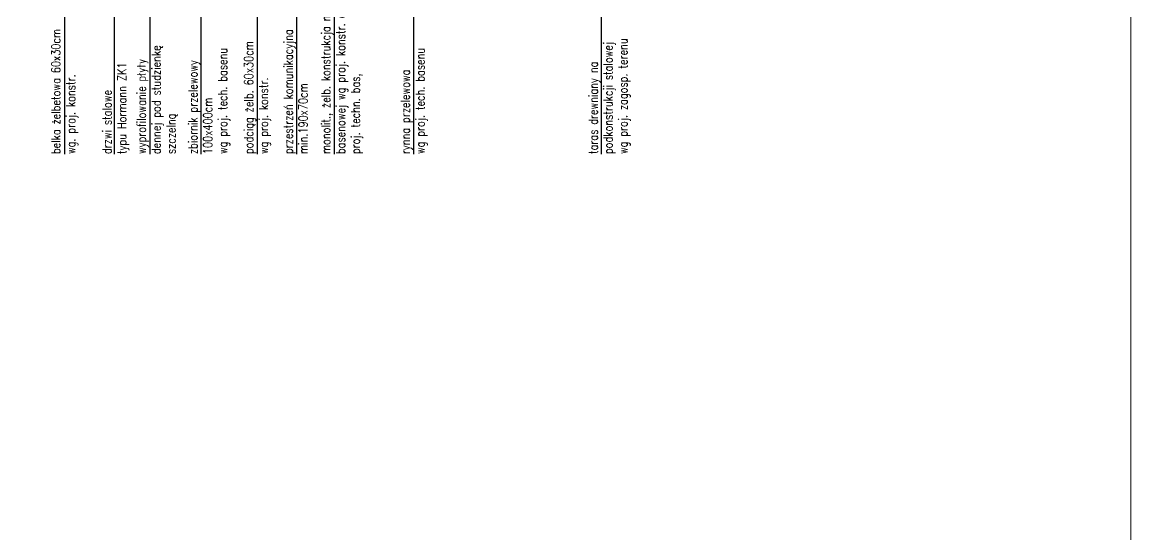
# Model space of a CAD drawing. Header units: millimetres. Extents: x -135140 to 267856, y -70704 to 149933.
# Drawn here: x -38635 to -13727, y 74839 to 86351 of the extents above; entities that cross this region are included whole.
import ezdxf

# ---------------------------------------------------------------- set-up
doc = ezdxf.new("R2010")
doc.units = ezdxf.units.MM
doc.header["$LTSCALE"] = 99.9
doc.layers.add('+48_OPISY', color=251, linetype='Continuous')
doc.layers.add('2DH_SYM', color=64, linetype='Continuous', lineweight=18)
doc.styles.add('WRP_ARIAL', font='ARIAL.TTF', dxfattribs={"width": 0.8})

msp = doc.modelspace()

# ---------------------------------------------------------------- linework, layer by layer
at = {"layer": '+48_OPISY'}
for p, q in [((-25622, 83388), (-25622, 92179)), ((-33345, 83388), (-33345, 90624)), ((-31621, 83388), (-31621, 90087)), ((-36561, 83388), (-36561, 89887)), ((-34616, 83388), (-34616, 89887)), ((-32462, 83388), (-32462, 89345)), ((-35759, 83388), (-35759, 88287))]:
    msp.add_line(p, q, dxfattribs=at)
for points in [[(-29837, 83388), (-29837, 92122), (-28651, 92122)], [(-37674, 83388), (-37674, 91598)]]:
    msp.add_lwpolyline(points, dxfattribs=at)
at = {"layer": '2DH_SYM', "ltscale": 0.15}
msp.add_lwpolyline([(-13727, -70704), (-81263, -70704), (-81263, 149933), (-13727, 149933)], close=True, dxfattribs=at)

# ---------------------------------------------------------------- texts
at = {"layer": '+48_OPISY', "char_height": 200, "attachment_point": 1, "rotation": 90, "style": 'WRP_ARIAL'}
for s, insert, width in [('{\\Fromans|c238;monolit., żelb. konstrukcja niecki basenowej wg proj. konstr. oraz proj. techn. bas,}', (-31913, 83388), 4002.16), ('{\\Fromans|c238;belka żelbetowa 60x30cm\\Pwg. proj. konstr. }', (-37978, 83388), 3153.73), ('{\\Fromans|c238;przestrzeń komunikacyjna\\Pmin.190x70cm}', (-32757, 83388), 3106.36), ('{\\Fromans|c238;taras drewniany na podkonstrukcji stalowej \\Pwg proj. zagosp. terenu}', (-25904, 83388), 3991.48), ('{\\Fromans|c238;wyprofilowanie płyty dennej pod studzienkę szczelną}', (-36057, 83388), 3153.73), ('{\\Fromans|c238;zbiornik przelewowy 100x400cm \\Pwg proj. tech. basenu}', (-34898, 83388), 3153.73), ('{\\Fromans|c238;podciąg żelb. 60x30cm \\Pwg proj. konstr.}', (-33646, 83388), 3153.73), ('{\\Fromans|c238;rynna przelewowa \\Pwg proj. tech. basenu}', (-30127, 83388), 4002.16), ('{\\Fromans|c238;drzwi stalowe \\Ptypu Hormann ZK1 }', (-36828, 83388), 3153.73)]:
    msp.add_mtext(s, dxfattribs=dict(at, insert=insert, width=width))

doc.saveas('drawing.dxf')
